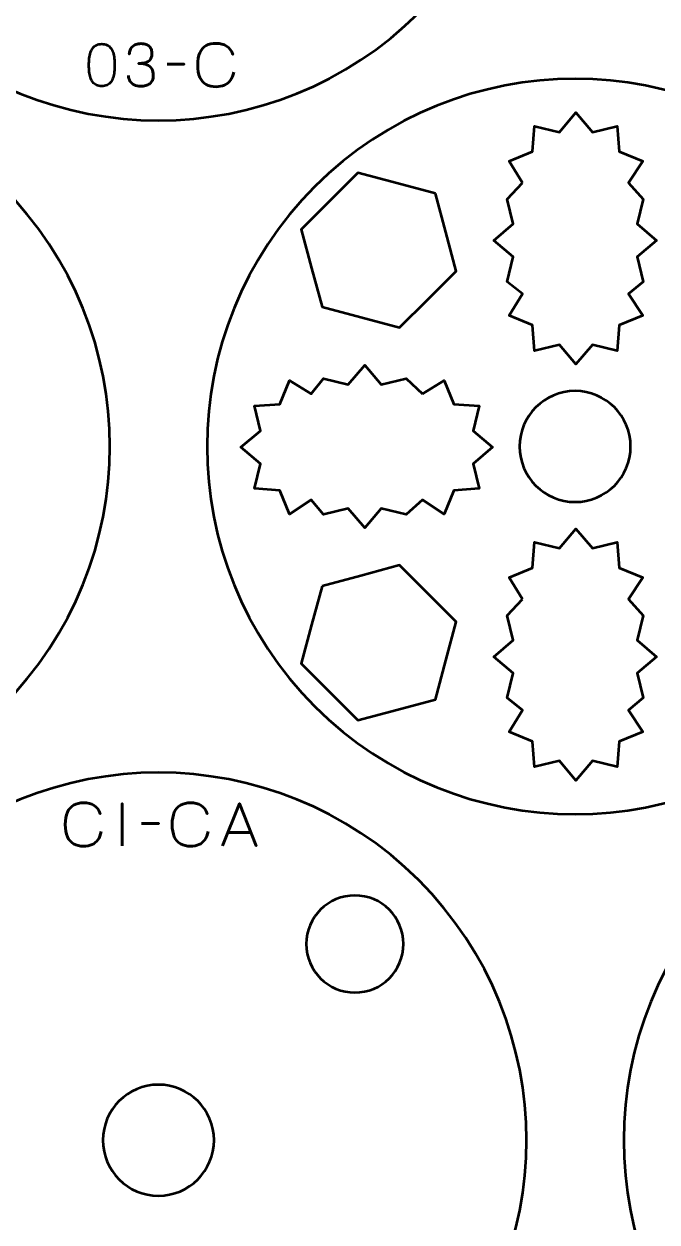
# Model space of a CAD drawing. Header units: centimetres. Extents: x -21 to 0, y -29.7 to 0.
# Drawn here: x -15.97 to -11.41, y -13.69 to -5.05 of the extents above; entities that cross this region are included whole.
import ezdxf

# ---------------------------------------------------------------- set-up
doc = ezdxf.new("R2010")
doc.units = ezdxf.units.CM
doc.header["$MEASUREMENT"] = 0
doc.layers.add('Layer 1', color=7, linetype='Continuous')

msp = doc.modelspace()

# ---------------------------------------------------------------- linework, layer by layer
at = {"layer": 'Layer 1', "color": 22, "lineweight": 53}
msp.add_open_spline([(-21.00003, -29.19995), (-21.00003, -29.19995), (-21.00003, -0.49992), (-21.00003, -0.49992), (-21.00003, -0.49992), (-21.00003, -0.22295), (-20.77694, 0.00004), (-20.49994, 0.00004), (-20.49994, 0.00004), (-20.49994, 0.00004), (-0.50008, 0.00004), (-0.50008, 0.00004), (-0.50008, 0.00004), (-0.22294, 0.00004), (0.00002, -0.22295), (0.00002, -0.49992), (0.00002, -0.49992), (0.00002, -0.49992), (0.00002, -29.19995), (0.00002, -29.19995), (0.00002, -29.19995), (0.00002, -29.47695), (-0.22294, -29.70004), (-0.50008, -29.70004), (-0.50008, -29.70004), (-0.50008, -29.70004), (-20.49994, -29.70004), (-20.49994, -29.70004), (-20.49994, -29.70004), (-20.77694, -29.70004), (-21.00003, -29.47695), (-21.00003, -29.19995)], degree=3, knots=[0, 0, 0, 0, 0.125, 0.125, 0.125, 0.125, 0.25, 0.25, 0.25, 0.25, 0.375, 0.375, 0.375, 0.375, 0.5, 0.5, 0.5, 0.5, 0.625, 0.625, 0.625, 0.625, 0.75, 0.75, 0.75, 0.75, 0.875, 0.875, 0.875, 0.875, 1, 1, 1, 1], dxfattribs=at)
at = {"layer": 'Layer 1', "color": 114, "lineweight": 53}
for points in [[(-13.12615, -1.22621), (-12.09145, -2.26091), (-12.09145, -3.93915), (-13.12618, -4.97388), (-13.12618, -4.97388), (-14.16088, -6.00858), (-15.83912, -6.00858), (-16.87382, -4.97388), (-16.87382, -4.97388), (-17.90854, -3.93915), (-17.90854, -2.26091), (-16.87384, -1.22621), (-16.87384, -1.22621), (-15.83912, -0.19148), (-14.16088, -0.19148), (-13.12615, -1.22621)], [(-7.12615, -1.22619), (-6.09145, -2.26089), (-6.09145, -3.93913), (-7.12618, -4.97386), (-7.12618, -4.97386), (-8.16088, -6.00856), (-9.83912, -6.00856), (-10.87382, -4.97386), (-10.87382, -4.97386), (-11.90854, -3.93913), (-11.90854, -2.26089), (-10.87384, -1.22619), (-10.87384, -1.22619), (-9.83912, -0.19146), (-8.16088, -0.19146), (-7.12615, -1.22619)], [(-16.12615, -6.22619), (-15.09145, -7.26089), (-15.09145, -8.93913), (-16.12618, -9.97386), (-16.12618, -9.97386), (-17.16088, -11.00856), (-18.83912, -11.00856), (-19.87382, -9.97386), (-19.87382, -9.97386), (-20.90854, -8.93913), (-20.90854, -7.26089), (-19.87384, -6.22619), (-19.87384, -6.22619), (-18.83912, -5.19146), (-17.16088, -5.19146), (-16.12615, -6.22619)], [(-10.12615, -6.22619), (-9.09145, -7.26089), (-9.09145, -8.93913), (-10.12618, -9.97386), (-10.12618, -9.97386), (-11.16088, -11.00856), (-12.83912, -11.00856), (-13.87382, -9.97386), (-13.87382, -9.97386), (-14.90854, -8.93913), (-14.90854, -7.26089), (-13.87384, -6.22619), (-13.87384, -6.22619), (-12.83912, -5.19146), (-11.16088, -5.19146), (-10.12615, -6.22619)], [(-13.12615, -11.22621), (-12.09145, -12.26091), (-12.09145, -13.93915), (-13.12618, -14.97388), (-13.12618, -14.97388), (-14.16088, -16.00858), (-15.83912, -16.00858), (-16.87382, -14.97388), (-16.87382, -14.97388), (-17.90854, -13.93915), (-17.90854, -12.26091), (-16.87384, -11.22621), (-16.87384, -11.22621), (-15.83912, -10.19148), (-14.16088, -10.19148), (-13.12615, -11.22621)], [(-7.12615, -11.22619), (-6.09145, -12.26089), (-6.09145, -13.93913), (-7.12618, -14.97386), (-7.12618, -14.97386), (-8.16088, -16.00856), (-9.83912, -16.00856), (-10.87382, -14.97386), (-10.87382, -14.97386), (-11.90854, -13.93913), (-11.90854, -12.26089), (-10.87384, -11.22619), (-10.87384, -11.22619), (-9.83912, -10.19146), (-8.16088, -10.19146), (-7.12615, -11.22619)]]:
    msp.add_open_spline(points, degree=3, knots=[0, 0, 0, 0, 0.25, 0.25, 0.25, 0.25, 0.5, 0.5, 0.5, 0.5, 0.75, 0.75, 0.75, 0.75, 1, 1, 1, 1], dxfattribs=at)
at = {"layer": 'Layer 1', "color": 30, "lineweight": 53}
for points, knots in [([(-15.40833, -5.50346), (-15.39352, -5.50339), (-15.38075, -5.50078), (-15.37009, -5.4957), (-15.37009, -5.4957), (-15.35951, -5.49062), (-15.35069, -5.48335), (-15.34364, -5.47411), (-15.34364, -5.47411), (-15.33665, -5.4648), (-15.33115, -5.45379), (-15.32706, -5.44109), (-15.32706, -5.44109), (-15.32303, -5.42839), (-15.32014, -5.41449), (-15.31852, -5.39925), (-15.31852, -5.39925), (-15.31682, -5.38401), (-15.31598, -5.36799), (-15.31605, -5.35106), (-15.31605, -5.35106), (-15.31598, -5.3342), (-15.31682, -5.31818), (-15.31852, -5.30301), (-15.31852, -5.30301), (-15.32014, -5.28784), (-15.32303, -5.27387), (-15.32706, -5.26117), (-15.32706, -5.26117), (-15.33115, -5.24854), (-15.33665, -5.23754), (-15.34364, -5.22815), (-15.34364, -5.22815), (-15.35069, -5.21884), (-15.35951, -5.21157), (-15.37009, -5.20649), (-15.37009, -5.20649), (-15.38075, -5.20134), (-15.39352, -5.19873), (-15.40833, -5.19866), (-15.40833, -5.19866), (-15.42315, -5.19873), (-15.43592, -5.20134), (-15.44658, -5.20649), (-15.44658, -5.20649), (-15.45716, -5.21157), (-15.46598, -5.21884), (-15.47303, -5.22815), (-15.47303, -5.22815), (-15.48002, -5.23754), (-15.48552, -5.24854), (-15.48961, -5.26117), (-15.48961, -5.26117), (-15.49364, -5.27387), (-15.49653, -5.28784), (-15.49815, -5.30301), (-15.49815, -5.30301), (-15.49984, -5.31818), (-15.50069, -5.3342), (-15.50062, -5.35106), (-15.50062, -5.35106), (-15.50069, -5.36799), (-15.49984, -5.38401), (-15.49815, -5.39925), (-15.49815, -5.39925), (-15.49653, -5.41449), (-15.49364, -5.42839), (-15.48961, -5.44109), (-15.48961, -5.44109), (-15.48552, -5.45379), (-15.48002, -5.4648), (-15.47303, -5.47411), (-15.47303, -5.47411), (-15.46598, -5.48335), (-15.45716, -5.49062), (-15.44658, -5.4957), (-15.44658, -5.4957), (-15.43592, -5.50078), (-15.42315, -5.50339), (-15.40833, -5.50346)], [0, 0, 0, 0, 0.05, 0.05, 0.05, 0.05, 0.1, 0.1, 0.1, 0.1, 0.15, 0.15, 0.15, 0.15, 0.2, 0.2, 0.2, 0.2, 0.25, 0.25, 0.25, 0.25, 0.3, 0.3, 0.3, 0.3, 0.35, 0.35, 0.35, 0.35, 0.4, 0.4, 0.4, 0.4, 0.45, 0.45, 0.45, 0.45, 0.5, 0.5, 0.5, 0.5, 0.55, 0.55, 0.55, 0.55, 0.6, 0.6, 0.6, 0.6, 0.65, 0.65, 0.65, 0.65, 0.7, 0.7, 0.7, 0.7, 0.75, 0.75, 0.75, 0.75, 0.8, 0.8, 0.8, 0.8, 0.85, 0.85, 0.85, 0.85, 0.9, 0.9, 0.9, 0.9, 0.95, 0.95, 0.95, 0.95, 1, 1, 1, 1]), ([(-15.40833, -5.50346), (-15.39352, -5.50339), (-15.38075, -5.50078), (-15.37009, -5.4957), (-15.37009, -5.4957), (-15.35951, -5.49062), (-15.35069, -5.48335), (-15.34364, -5.47411), (-15.34364, -5.47411), (-15.33665, -5.4648), (-15.33115, -5.45379), (-15.32706, -5.44109), (-15.32706, -5.44109), (-15.32303, -5.42839), (-15.32014, -5.41449), (-15.31852, -5.39925), (-15.31852, -5.39925), (-15.31682, -5.38401), (-15.31598, -5.36799), (-15.31605, -5.35106), (-15.31605, -5.35106), (-15.31598, -5.3342), (-15.31682, -5.31818), (-15.31852, -5.30301), (-15.31852, -5.30301), (-15.32014, -5.28784), (-15.32303, -5.27387), (-15.32706, -5.26117), (-15.32706, -5.26117), (-15.33115, -5.24854), (-15.33665, -5.23754), (-15.34364, -5.22815), (-15.34364, -5.22815), (-15.35069, -5.21884), (-15.35951, -5.21157), (-15.37009, -5.20649), (-15.37009, -5.20649), (-15.38075, -5.20134), (-15.39352, -5.19873), (-15.40833, -5.19866), (-15.40833, -5.19866), (-15.42315, -5.19873), (-15.43592, -5.20134), (-15.44658, -5.20649), (-15.44658, -5.20649), (-15.45716, -5.21157), (-15.46598, -5.21884), (-15.47303, -5.22815), (-15.47303, -5.22815), (-15.48002, -5.23754), (-15.48552, -5.24854), (-15.48961, -5.26117), (-15.48961, -5.26117), (-15.49364, -5.27387), (-15.49653, -5.28784), (-15.49815, -5.30301), (-15.49815, -5.30301), (-15.49984, -5.31818), (-15.50069, -5.3342), (-15.50062, -5.35106), (-15.50062, -5.35106), (-15.50069, -5.36799), (-15.49984, -5.38401), (-15.49815, -5.39925), (-15.49815, -5.39925), (-15.49653, -5.41449), (-15.49364, -5.42839), (-15.48961, -5.44109), (-15.48961, -5.44109), (-15.48552, -5.45379), (-15.48002, -5.4648), (-15.47303, -5.47411), (-15.47303, -5.47411), (-15.46598, -5.48335), (-15.45716, -5.49062), (-15.44658, -5.4957), (-15.44658, -5.4957), (-15.43592, -5.50078), (-15.42315, -5.50339), (-15.40833, -5.50346)], [0, 0, 0, 0, 0.05, 0.05, 0.05, 0.05, 0.1, 0.1, 0.1, 0.1, 0.15, 0.15, 0.15, 0.15, 0.2, 0.2, 0.2, 0.2, 0.25, 0.25, 0.25, 0.25, 0.3, 0.3, 0.3, 0.3, 0.35, 0.35, 0.35, 0.35, 0.4, 0.4, 0.4, 0.4, 0.45, 0.45, 0.45, 0.45, 0.5, 0.5, 0.5, 0.5, 0.55, 0.55, 0.55, 0.55, 0.6, 0.6, 0.6, 0.6, 0.65, 0.65, 0.65, 0.65, 0.7, 0.7, 0.7, 0.7, 0.75, 0.75, 0.75, 0.75, 0.8, 0.8, 0.8, 0.8, 0.85, 0.85, 0.85, 0.85, 0.9, 0.9, 0.9, 0.9, 0.95, 0.95, 0.95, 0.95, 1, 1, 1, 1]), ([(-15.21572, -5.42684), (-15.21565, -5.44208), (-15.21212, -5.45534), (-15.20514, -5.46684), (-15.20514, -5.46684), (-15.19815, -5.47827), (-15.1882, -5.48723), (-15.17522, -5.49365), (-15.17522, -5.49365), (-15.16224, -5.50007), (-15.14665, -5.50332), (-15.12851, -5.50346), (-15.12851, -5.50346), (-15.1149, -5.50346), (-15.10255, -5.50205), (-15.09133, -5.49909), (-15.09133, -5.49909), (-15.08018, -5.49612), (-15.07059, -5.49154), (-15.06247, -5.48526), (-15.06247, -5.48526), (-15.05436, -5.47898), (-15.04815, -5.47086), (-15.04371, -5.46099), (-15.04371, -5.46099), (-15.03933, -5.45104), (-15.03715, -5.43911), (-15.03708, -5.42514), (-15.03708, -5.42514), (-15.037, -5.40652), (-15.04081, -5.39078), (-15.04836, -5.37801), (-15.04836, -5.37801), (-15.05591, -5.36524), (-15.06763, -5.35565), (-15.08336, -5.34909), (-15.08336, -5.34909), (-15.09909, -5.34252), (-15.11927, -5.33921), (-15.14375, -5.33921), (-15.14375, -5.33921), (-15.12548, -5.33928), (-15.11017, -5.33759), (-15.09768, -5.33413), (-15.09768, -5.33413), (-15.08526, -5.33067), (-15.07532, -5.3258), (-15.06784, -5.31945), (-15.06784, -5.31945), (-15.06036, -5.31317), (-15.05493, -5.30569), (-15.05168, -5.29709), (-15.05168, -5.29709), (-15.04836, -5.28855), (-15.04674, -5.27917), (-15.04681, -5.26894), (-15.04681, -5.26894), (-15.04674, -5.2587), (-15.04815, -5.24925), (-15.05097, -5.2405), (-15.05097, -5.2405), (-15.05373, -5.23175), (-15.05824, -5.22406), (-15.06438, -5.2175), (-15.06438, -5.2175), (-15.07052, -5.21094), (-15.07863, -5.20579), (-15.08858, -5.20212), (-15.08858, -5.20212), (-15.0986, -5.19845), (-15.11081, -5.19662), (-15.12513, -5.19655), (-15.12513, -5.19655), (-15.13938, -5.19662), (-15.15187, -5.19873), (-15.16245, -5.20283), (-15.16245, -5.20283), (-15.17311, -5.20692), (-15.18185, -5.21249), (-15.18891, -5.21962), (-15.18891, -5.21962), (-15.19589, -5.22674), (-15.20112, -5.23486), (-15.20457, -5.24403), (-15.20457, -5.24403), (-15.2081, -5.2532), (-15.20979, -5.26294), (-15.20979, -5.27317), (-15.20979, -5.27317), (-15.20979, -5.26294), (-15.2081, -5.2532), (-15.20457, -5.24403), (-15.20457, -5.24403), (-15.20112, -5.23486), (-15.19589, -5.22674), (-15.18891, -5.21962), (-15.18891, -5.21962), (-15.18185, -5.21249), (-15.17311, -5.20692), (-15.16245, -5.20283), (-15.16245, -5.20283), (-15.15187, -5.19873), (-15.13938, -5.19662), (-15.12513, -5.19655), (-15.12513, -5.19655), (-15.11081, -5.19662), (-15.0986, -5.19845), (-15.08858, -5.20212), (-15.08858, -5.20212), (-15.07863, -5.20579), (-15.07052, -5.21094), (-15.06438, -5.2175), (-15.06438, -5.2175), (-15.05824, -5.22406), (-15.05373, -5.23175), (-15.05097, -5.2405), (-15.05097, -5.2405), (-15.04815, -5.24925), (-15.04674, -5.2587), (-15.04681, -5.26894), (-15.04681, -5.26894), (-15.04674, -5.27917), (-15.04836, -5.28855), (-15.05168, -5.29709), (-15.05168, -5.29709), (-15.05493, -5.30569), (-15.06036, -5.31317), (-15.06784, -5.31945), (-15.06784, -5.31945), (-15.07532, -5.3258), (-15.08526, -5.33067), (-15.09768, -5.33413), (-15.09768, -5.33413), (-15.11017, -5.33759), (-15.12548, -5.33928), (-15.14375, -5.33921), (-15.14375, -5.33921), (-15.11927, -5.33921), (-15.09909, -5.34252), (-15.08336, -5.34909), (-15.08336, -5.34909), (-15.06763, -5.35565), (-15.05591, -5.36524), (-15.04836, -5.37801), (-15.04836, -5.37801), (-15.04081, -5.39078), (-15.037, -5.40652), (-15.03708, -5.42514), (-15.03708, -5.42514), (-15.03715, -5.43911), (-15.03933, -5.45104), (-15.04371, -5.46099), (-15.04371, -5.46099), (-15.04815, -5.47086), (-15.05436, -5.47898), (-15.06247, -5.48526), (-15.06247, -5.48526), (-15.07059, -5.49154), (-15.08018, -5.49612), (-15.09133, -5.49909), (-15.09133, -5.49909), (-15.10255, -5.50205), (-15.1149, -5.50346), (-15.12851, -5.50346), (-15.12851, -5.50346), (-15.14665, -5.50332), (-15.16224, -5.50007), (-15.17522, -5.49365), (-15.17522, -5.49365), (-15.1882, -5.48723), (-15.19815, -5.47827), (-15.20514, -5.46684), (-15.20514, -5.46684), (-15.21212, -5.45534), (-15.21565, -5.44208), (-15.21572, -5.42684)], [0, 0, 0, 0, 0.0227273, 0.0227273, 0.0227273, 0.0227273, 0.0454545, 0.0454545, 0.0454545, 0.0454545, 0.0681818, 0.0681818, 0.0681818, 0.0681818, 0.0909091, 0.0909091, 0.0909091, 0.0909091, 0.1136364, 0.1136364, 0.1136364, 0.1136364, 0.1363636, 0.1363636, 0.1363636, 0.1363636, 0.1590909, 0.1590909, 0.1590909, 0.1590909, 0.1818182, 0.1818182, 0.1818182, 0.1818182, 0.2045455, 0.2045455, 0.2045455, 0.2045455, 0.2272727, 0.2272727, 0.2272727, 0.2272727, 0.25, 0.25, 0.25, 0.25, 0.2727273, 0.2727273, 0.2727273, 0.2727273, 0.2954545, 0.2954545, 0.2954545, 0.2954545, 0.3181818, 0.3181818, 0.3181818, 0.3181818, 0.3409091, 0.3409091, 0.3409091, 0.3409091, 0.3636364, 0.3636364, 0.3636364, 0.3636364, 0.3863636, 0.3863636, 0.3863636, 0.3863636, 0.4090909, 0.4090909, 0.4090909, 0.4090909, 0.4318182, 0.4318182, 0.4318182, 0.4318182, 0.4545455, 0.4545455, 0.4545455, 0.4545455, 0.4772727, 0.4772727, 0.4772727, 0.4772727, 0.5, 0.5, 0.5, 0.5, 0.5227273, 0.5227273, 0.5227273, 0.5227273, 0.5454545, 0.5454545, 0.5454545, 0.5454545, 0.5681818, 0.5681818, 0.5681818, 0.5681818, 0.5909091, 0.5909091, 0.5909091, 0.5909091, 0.6136364, 0.6136364, 0.6136364, 0.6136364, 0.6363636, 0.6363636, 0.6363636, 0.6363636, 0.6590909, 0.6590909, 0.6590909, 0.6590909, 0.6818182, 0.6818182, 0.6818182, 0.6818182, 0.7045455, 0.7045455, 0.7045455, 0.7045455, 0.7272727, 0.7272727, 0.7272727, 0.7272727, 0.75, 0.75, 0.75, 0.75, 0.7727273, 0.7727273, 0.7727273, 0.7727273, 0.7954545, 0.7954545, 0.7954545, 0.7954545, 0.8181818, 0.8181818, 0.8181818, 0.8181818, 0.8409091, 0.8409091, 0.8409091, 0.8409091, 0.8636364, 0.8636364, 0.8636364, 0.8636364, 0.8863636, 0.8863636, 0.8863636, 0.8863636, 0.9090909, 0.9090909, 0.9090909, 0.9090909, 0.9318182, 0.9318182, 0.9318182, 0.9318182, 0.9545455, 0.9545455, 0.9545455, 0.9545455, 0.9772727, 0.9772727, 0.9772727, 0.9772727, 1, 1, 1, 1]), ([(-14.45796, -5.40101), (-14.46248, -5.42521), (-14.47038, -5.44518), (-14.48146, -5.46084), (-14.48146, -5.46084), (-14.4926, -5.47644), (-14.50686, -5.48801), (-14.52421, -5.49556), (-14.52421, -5.49556), (-14.5415, -5.50311), (-14.56182, -5.50692), (-14.58496, -5.50685), (-14.58496, -5.50685), (-14.61311, -5.50692), (-14.63703, -5.50148), (-14.65665, -5.49041), (-14.65665, -5.49041), (-14.67626, -5.4794), (-14.69122, -5.4624), (-14.70152, -5.43933), (-14.70152, -5.43933), (-14.71182, -5.41625), (-14.71697, -5.38669), (-14.71704, -5.35064), (-14.71704, -5.35064), (-14.71697, -5.31473), (-14.71182, -5.28523), (-14.70152, -5.26216), (-14.70152, -5.26216), (-14.69122, -5.23909), (-14.67626, -5.22202), (-14.65665, -5.21094), (-14.65665, -5.21094), (-14.63703, -5.19986), (-14.61311, -5.19436), (-14.58496, -5.19443), (-14.58496, -5.19443), (-14.55483, -5.19436), (-14.52958, -5.20078), (-14.50926, -5.21369), (-14.50926, -5.21369), (-14.48901, -5.2266), (-14.47412, -5.24657), (-14.46474, -5.27359), (-14.46474, -5.27359), (-14.47412, -5.24657), (-14.48901, -5.2266), (-14.50926, -5.21369), (-14.50926, -5.21369), (-14.52958, -5.20078), (-14.55483, -5.19436), (-14.58496, -5.19443), (-14.58496, -5.19443), (-14.61311, -5.19436), (-14.63703, -5.19986), (-14.65665, -5.21094), (-14.65665, -5.21094), (-14.67626, -5.22202), (-14.69122, -5.23909), (-14.70152, -5.26216), (-14.70152, -5.26216), (-14.71182, -5.28523), (-14.71697, -5.31473), (-14.71704, -5.35064), (-14.71704, -5.35064), (-14.71697, -5.38669), (-14.71182, -5.41625), (-14.70152, -5.43933), (-14.70152, -5.43933), (-14.69122, -5.4624), (-14.67626, -5.4794), (-14.65665, -5.49041), (-14.65665, -5.49041), (-14.63703, -5.50148), (-14.61311, -5.50692), (-14.58496, -5.50685), (-14.58496, -5.50685), (-14.56182, -5.50692), (-14.5415, -5.50311), (-14.52421, -5.49556), (-14.52421, -5.49556), (-14.50686, -5.48801), (-14.4926, -5.47644), (-14.48146, -5.46084), (-14.48146, -5.46084), (-14.47038, -5.44518), (-14.46248, -5.42521), (-14.45796, -5.40101)], [0, 0, 0, 0, 0.0454545, 0.0454545, 0.0454545, 0.0454545, 0.0909091, 0.0909091, 0.0909091, 0.0909091, 0.1363636, 0.1363636, 0.1363636, 0.1363636, 0.1818182, 0.1818182, 0.1818182, 0.1818182, 0.2272727, 0.2272727, 0.2272727, 0.2272727, 0.2727273, 0.2727273, 0.2727273, 0.2727273, 0.3181818, 0.3181818, 0.3181818, 0.3181818, 0.3636364, 0.3636364, 0.3636364, 0.3636364, 0.4090909, 0.4090909, 0.4090909, 0.4090909, 0.4545455, 0.4545455, 0.4545455, 0.4545455, 0.5, 0.5, 0.5, 0.5, 0.5454545, 0.5454545, 0.5454545, 0.5454545, 0.5909091, 0.5909091, 0.5909091, 0.5909091, 0.6363636, 0.6363636, 0.6363636, 0.6363636, 0.6818182, 0.6818182, 0.6818182, 0.6818182, 0.7272727, 0.7272727, 0.7272727, 0.7272727, 0.7727273, 0.7727273, 0.7727273, 0.7727273, 0.8181818, 0.8181818, 0.8181818, 0.8181818, 0.8636364, 0.8636364, 0.8636364, 0.8636364, 0.9090909, 0.9090909, 0.9090909, 0.9090909, 0.9545455, 0.9545455, 0.9545455, 0.9545455, 1, 1, 1, 1]), ([(-14.93717, -5.34386), (-14.93717, -5.34386), (-14.81398, -5.34386), (-14.81398, -5.34386), (-14.81398, -5.34386), (-14.81398, -5.34386), (-14.93717, -5.34386), (-14.93717, -5.34386)], [0, 0, 0, 0, 0.5, 0.5, 0.5, 0.5, 1, 1, 1, 1]), ([(-15.41222, -10.87491), (-15.41674, -10.89911), (-15.42464, -10.91908), (-15.43572, -10.93474), (-15.43572, -10.93474), (-15.44686, -10.95034), (-15.46112, -10.96191), (-15.47847, -10.96946), (-15.47847, -10.96946), (-15.49576, -10.97701), (-15.51608, -10.98082), (-15.53922, -10.98075), (-15.53922, -10.98075), (-15.56737, -10.98082), (-15.59129, -10.97538), (-15.61091, -10.96431), (-15.61091, -10.96431), (-15.63052, -10.9533), (-15.64548, -10.9363), (-15.65578, -10.91323), (-15.65578, -10.91323), (-15.66608, -10.89015), (-15.67123, -10.86059), (-15.6713, -10.82454), (-15.6713, -10.82454), (-15.67123, -10.78863), (-15.66608, -10.75913), (-15.65578, -10.73606), (-15.65578, -10.73606), (-15.64548, -10.71299), (-15.63052, -10.69592), (-15.61091, -10.68484), (-15.61091, -10.68484), (-15.59129, -10.67376), (-15.56737, -10.66826), (-15.53922, -10.66833), (-15.53922, -10.66833), (-15.50909, -10.66826), (-15.48384, -10.67468), (-15.46352, -10.68759), (-15.46352, -10.68759), (-15.44327, -10.7005), (-15.42838, -10.72047), (-15.419, -10.74749), (-15.419, -10.74749), (-15.42838, -10.72047), (-15.44327, -10.7005), (-15.46352, -10.68759), (-15.46352, -10.68759), (-15.48384, -10.67468), (-15.50909, -10.66826), (-15.53922, -10.66833), (-15.53922, -10.66833), (-15.56737, -10.66826), (-15.59129, -10.67376), (-15.61091, -10.68484), (-15.61091, -10.68484), (-15.63052, -10.69592), (-15.64548, -10.71299), (-15.65578, -10.73606), (-15.65578, -10.73606), (-15.66608, -10.75913), (-15.67123, -10.78863), (-15.6713, -10.82454), (-15.6713, -10.82454), (-15.67123, -10.86059), (-15.66608, -10.89015), (-15.65578, -10.91323), (-15.65578, -10.91323), (-15.64548, -10.9363), (-15.63052, -10.9533), (-15.61091, -10.96431), (-15.61091, -10.96431), (-15.59129, -10.97538), (-15.56737, -10.98082), (-15.53922, -10.98075), (-15.53922, -10.98075), (-15.51608, -10.98082), (-15.49576, -10.97701), (-15.47847, -10.96946), (-15.47847, -10.96946), (-15.46112, -10.96191), (-15.44686, -10.95034), (-15.43572, -10.93474), (-15.43572, -10.93474), (-15.42464, -10.91908), (-15.41674, -10.89911), (-15.41222, -10.87491)], [0, 0, 0, 0, 0.0454545, 0.0454545, 0.0454545, 0.0454545, 0.0909091, 0.0909091, 0.0909091, 0.0909091, 0.1363636, 0.1363636, 0.1363636, 0.1363636, 0.1818182, 0.1818182, 0.1818182, 0.1818182, 0.2272727, 0.2272727, 0.2272727, 0.2272727, 0.2727273, 0.2727273, 0.2727273, 0.2727273, 0.3181818, 0.3181818, 0.3181818, 0.3181818, 0.3636364, 0.3636364, 0.3636364, 0.3636364, 0.4090909, 0.4090909, 0.4090909, 0.4090909, 0.4545455, 0.4545455, 0.4545455, 0.4545455, 0.5, 0.5, 0.5, 0.5, 0.5454545, 0.5454545, 0.5454545, 0.5454545, 0.5909091, 0.5909091, 0.5909091, 0.5909091, 0.6363636, 0.6363636, 0.6363636, 0.6363636, 0.6818182, 0.6818182, 0.6818182, 0.6818182, 0.7272727, 0.7272727, 0.7272727, 0.7272727, 0.7727273, 0.7727273, 0.7727273, 0.7727273, 0.8181818, 0.8181818, 0.8181818, 0.8181818, 0.8636364, 0.8636364, 0.8636364, 0.8636364, 0.9090909, 0.9090909, 0.9090909, 0.9090909, 0.9545455, 0.9545455, 0.9545455, 0.9545455, 1, 1, 1, 1]), ([(-15.26236, -10.97736), (-15.26236, -10.97736), (-15.26236, -10.67214), (-15.26236, -10.67214), (-15.26236, -10.67214), (-15.26236, -10.67214), (-15.26236, -10.97736), (-15.26236, -10.97736)], [0, 0, 0, 0, 0.5, 0.5, 0.5, 0.5, 1, 1, 1, 1]), ([(-14.64218, -10.87491), (-14.6467, -10.89911), (-14.6546, -10.91908), (-14.66568, -10.93474), (-14.66568, -10.93474), (-14.67682, -10.95034), (-14.69108, -10.96191), (-14.70843, -10.96946), (-14.70843, -10.96946), (-14.72572, -10.97701), (-14.74604, -10.98082), (-14.76918, -10.98075), (-14.76918, -10.98075), (-14.79733, -10.98082), (-14.82125, -10.97538), (-14.84087, -10.96431), (-14.84087, -10.96431), (-14.86048, -10.9533), (-14.87544, -10.9363), (-14.88574, -10.91323), (-14.88574, -10.91323), (-14.89604, -10.89015), (-14.90119, -10.86059), (-14.90126, -10.82454), (-14.90126, -10.82454), (-14.90119, -10.78863), (-14.89604, -10.75913), (-14.88574, -10.73606), (-14.88574, -10.73606), (-14.87544, -10.71299), (-14.86048, -10.69592), (-14.84087, -10.68484), (-14.84087, -10.68484), (-14.82125, -10.67376), (-14.79733, -10.66826), (-14.76918, -10.66833), (-14.76918, -10.66833), (-14.73905, -10.66826), (-14.7138, -10.67468), (-14.69348, -10.68759), (-14.69348, -10.68759), (-14.67323, -10.7005), (-14.65834, -10.72047), (-14.64896, -10.74749), (-14.64896, -10.74749), (-14.65834, -10.72047), (-14.67323, -10.7005), (-14.69348, -10.68759), (-14.69348, -10.68759), (-14.7138, -10.67468), (-14.73905, -10.66826), (-14.76918, -10.66833), (-14.76918, -10.66833), (-14.79733, -10.66826), (-14.82125, -10.67376), (-14.84087, -10.68484), (-14.84087, -10.68484), (-14.86048, -10.69592), (-14.87544, -10.71299), (-14.88574, -10.73606), (-14.88574, -10.73606), (-14.89604, -10.75913), (-14.90119, -10.78863), (-14.90126, -10.82454), (-14.90126, -10.82454), (-14.90119, -10.86059), (-14.89604, -10.89015), (-14.88574, -10.91323), (-14.88574, -10.91323), (-14.87544, -10.9363), (-14.86048, -10.9533), (-14.84087, -10.96431), (-14.84087, -10.96431), (-14.82125, -10.97538), (-14.79733, -10.98082), (-14.76918, -10.98075), (-14.76918, -10.98075), (-14.74604, -10.98082), (-14.72572, -10.97701), (-14.70843, -10.96946), (-14.70843, -10.96946), (-14.69108, -10.96191), (-14.67682, -10.95034), (-14.66568, -10.93474), (-14.66568, -10.93474), (-14.6546, -10.91908), (-14.6467, -10.89911), (-14.64218, -10.87491)], [0, 0, 0, 0, 0.0454545, 0.0454545, 0.0454545, 0.0454545, 0.0909091, 0.0909091, 0.0909091, 0.0909091, 0.1363636, 0.1363636, 0.1363636, 0.1363636, 0.1818182, 0.1818182, 0.1818182, 0.1818182, 0.2272727, 0.2272727, 0.2272727, 0.2272727, 0.2727273, 0.2727273, 0.2727273, 0.2727273, 0.3181818, 0.3181818, 0.3181818, 0.3181818, 0.3636364, 0.3636364, 0.3636364, 0.3636364, 0.4090909, 0.4090909, 0.4090909, 0.4090909, 0.4545455, 0.4545455, 0.4545455, 0.4545455, 0.5, 0.5, 0.5, 0.5, 0.5454545, 0.5454545, 0.5454545, 0.5454545, 0.5909091, 0.5909091, 0.5909091, 0.5909091, 0.6363636, 0.6363636, 0.6363636, 0.6363636, 0.6818182, 0.6818182, 0.6818182, 0.6818182, 0.7272727, 0.7272727, 0.7272727, 0.7272727, 0.7727273, 0.7727273, 0.7727273, 0.7727273, 0.8181818, 0.8181818, 0.8181818, 0.8181818, 0.8636364, 0.8636364, 0.8636364, 0.8636364, 0.9090909, 0.9090909, 0.9090909, 0.9090909, 0.9545455, 0.9545455, 0.9545455, 0.9545455, 1, 1, 1, 1]), ([(-14.53804, -10.97736), (-14.53804, -10.97736), (-14.41697, -10.67214), (-14.41697, -10.67214), (-14.41697, -10.67214), (-14.41697, -10.67214), (-14.29547, -10.97736), (-14.29547, -10.97736), (-14.29547, -10.97736), (-14.29547, -10.97736), (-14.41697, -10.67214), (-14.41697, -10.67214), (-14.41697, -10.67214), (-14.41697, -10.67214), (-14.53804, -10.97736), (-14.53804, -10.97736)], [0, 0, 0, 0, 0.25, 0.25, 0.25, 0.25, 0.5, 0.5, 0.5, 0.5, 0.75, 0.75, 0.75, 0.75, 1, 1, 1, 1]), ([(-15.12139, -10.81776), (-15.12139, -10.81776), (-14.9982, -10.81776), (-14.9982, -10.81776), (-14.9982, -10.81776), (-14.9982, -10.81776), (-15.12139, -10.81776), (-15.12139, -10.81776)], [0, 0, 0, 0, 0.5, 0.5, 0.5, 0.5, 1, 1, 1, 1]), ([(-14.49994, -10.88126), (-14.49994, -10.88126), (-14.334, -10.88126), (-14.334, -10.88126), (-14.334, -10.88126), (-14.334, -10.88126), (-14.49994, -10.88126), (-14.49994, -10.88126)], [0, 0, 0, 0, 0.5, 0.5, 0.5, 0.5, 1, 1, 1, 1])]:
    msp.add_open_spline(points, degree=3, knots=knots, dxfattribs=at)
at = {"layer": 'Layer 1', "color": 250, "lineweight": 53}
for points, knots in [([(-12.37954, -6.20004), (-12.37954, -6.20004), (-12.48909, -6.31733), (-12.48909, -6.31733), (-12.48909, -6.31733), (-12.48909, -6.31733), (-12.44585, -6.49586), (-12.44585, -6.49586), (-12.44585, -6.49586), (-12.44585, -6.49586), (-12.58577, -6.61488), (-12.58577, -6.61488), (-12.58577, -6.61488), (-12.58577, -6.61488), (-12.44585, -6.73391), (-12.44585, -6.73391), (-12.44585, -6.73391), (-12.44585, -6.73391), (-12.48909, -6.91244), (-12.48909, -6.91244), (-12.48909, -6.91244), (-12.48909, -6.91244), (-12.37954, -7.00004), (-12.37954, -7.00004), (-12.37954, -7.00004), (-12.37954, -7.00004), (-12.47583, -7.15647), (-12.47583, -7.15647), (-12.47583, -7.15647), (-12.47583, -7.15647), (-12.30598, -7.22643), (-12.30598, -7.22643), (-12.30598, -7.22643), (-12.30598, -7.22643), (-12.29194, -7.40959), (-12.29194, -7.40959), (-12.29194, -7.40959), (-12.29194, -7.40959), (-12.11341, -7.36635), (-12.11341, -7.36635), (-12.11341, -7.36635), (-12.11341, -7.36635), (-11.99438, -7.50627), (-11.99438, -7.50627), (-11.99438, -7.50627), (-11.99438, -7.50627), (-11.87536, -7.36635), (-11.87536, -7.36635), (-11.87536, -7.36635), (-11.87536, -7.36635), (-11.69683, -7.40959), (-11.69683, -7.40959), (-11.69683, -7.40959), (-11.69683, -7.40959), (-11.68278, -7.22643), (-11.68278, -7.22643), (-11.68278, -7.22643), (-11.68278, -7.22643), (-11.51294, -7.15647), (-11.51294, -7.15647), (-11.51294, -7.15647), (-11.51294, -7.15647), (-11.61483, -7.00004), (-11.61483, -7.00004), (-11.61483, -7.00004), (-11.61483, -7.00004), (-11.51088, -6.91244), (-11.51088, -6.91244), (-11.51088, -6.91244), (-11.51088, -6.91244), (-11.55412, -6.73391), (-11.55412, -6.73391), (-11.55412, -6.73391), (-11.55412, -6.73391), (-11.4142, -6.61488), (-11.4142, -6.61488), (-11.4142, -6.61488), (-11.4142, -6.61488), (-11.55412, -6.49586), (-11.55412, -6.49586), (-11.55412, -6.49586), (-11.55412, -6.49586), (-11.51088, -6.31733), (-11.51088, -6.31733), (-11.51088, -6.31733), (-11.51088, -6.31733), (-11.61483, -6.20004), (-11.61483, -6.20004), (-11.61483, -6.20004), (-11.61483, -6.20004), (-11.51294, -6.04361), (-11.51294, -6.04361), (-11.51294, -6.04361), (-11.51294, -6.04361), (-11.68278, -5.97365), (-11.68278, -5.97365), (-11.68278, -5.97365), (-11.68278, -5.97365), (-11.69683, -5.79049), (-11.69683, -5.79049), (-11.69683, -5.79049), (-11.69683, -5.79049), (-11.87536, -5.83373), (-11.87536, -5.83373), (-11.87536, -5.83373), (-11.87536, -5.83373), (-11.99438, -5.69381), (-11.99438, -5.69381), (-11.99438, -5.69381), (-11.99438, -5.69381), (-12.11341, -5.83373), (-12.11341, -5.83373), (-12.11341, -5.83373), (-12.11341, -5.83373), (-12.29194, -5.79049), (-12.29194, -5.79049), (-12.29194, -5.79049), (-12.29194, -5.79049), (-12.30598, -5.97365), (-12.30598, -5.97365), (-12.30598, -5.97365), (-12.30598, -5.97365), (-12.47583, -6.04361), (-12.47583, -6.04361), (-12.47583, -6.04361), (-12.47583, -6.04361), (-12.37954, -6.20004), (-12.37954, -6.20004)], [0, 0, 0, 0, 0.03125, 0.03125, 0.03125, 0.03125, 0.0625, 0.0625, 0.0625, 0.0625, 0.09375, 0.09375, 0.09375, 0.09375, 0.125, 0.125, 0.125, 0.125, 0.15625, 0.15625, 0.15625, 0.15625, 0.1875, 0.1875, 0.1875, 0.1875, 0.21875, 0.21875, 0.21875, 0.21875, 0.25, 0.25, 0.25, 0.25, 0.28125, 0.28125, 0.28125, 0.28125, 0.3125, 0.3125, 0.3125, 0.3125, 0.34375, 0.34375, 0.34375, 0.34375, 0.375, 0.375, 0.375, 0.375, 0.40625, 0.40625, 0.40625, 0.40625, 0.4375, 0.4375, 0.4375, 0.4375, 0.46875, 0.46875, 0.46875, 0.46875, 0.5, 0.5, 0.5, 0.5, 0.53125, 0.53125, 0.53125, 0.53125, 0.5625, 0.5625, 0.5625, 0.5625, 0.59375, 0.59375, 0.59375, 0.59375, 0.625, 0.625, 0.625, 0.625, 0.65625, 0.65625, 0.65625, 0.65625, 0.6875, 0.6875, 0.6875, 0.6875, 0.71875, 0.71875, 0.71875, 0.71875, 0.75, 0.75, 0.75, 0.75, 0.78125, 0.78125, 0.78125, 0.78125, 0.8125, 0.8125, 0.8125, 0.8125, 0.84375, 0.84375, 0.84375, 0.84375, 0.875, 0.875, 0.875, 0.875, 0.90625, 0.90625, 0.90625, 0.90625, 0.9375, 0.9375, 0.9375, 0.9375, 0.96875, 0.96875, 0.96875, 0.96875, 1, 1, 1, 1]), ([(-13.00597, -6.27755), (-13.00597, -6.27755), (-12.93125, -6.55638), (-12.93125, -6.55638), (-12.93125, -6.55638), (-12.93125, -6.55638), (-12.85654, -6.83523), (-12.85654, -6.83523), (-12.85654, -6.83523), (-12.85654, -6.83523), (-13.06066, -7.03935), (-13.06066, -7.03935), (-13.06066, -7.03935), (-13.06066, -7.03935), (-13.26478, -7.24347), (-13.26478, -7.24347), (-13.26478, -7.24347), (-13.26478, -7.24347), (-13.54363, -7.16876), (-13.54363, -7.16876), (-13.54363, -7.16876), (-13.54363, -7.16876), (-13.82246, -7.09404), (-13.82246, -7.09404), (-13.82246, -7.09404), (-13.82246, -7.09404), (-13.89717, -6.81521), (-13.89717, -6.81521), (-13.89717, -6.81521), (-13.89717, -6.81521), (-13.97189, -6.53637), (-13.97189, -6.53637), (-13.97189, -6.53637), (-13.97189, -6.53637), (-13.76777, -6.33224), (-13.76777, -6.33224), (-13.76777, -6.33224), (-13.76777, -6.33224), (-13.56364, -6.12812), (-13.56364, -6.12812), (-13.56364, -6.12812), (-13.56364, -6.12812), (-13.2848, -6.20284), (-13.2848, -6.20284), (-13.2848, -6.20284), (-13.2848, -6.20284), (-13.00597, -6.27755), (-13.00597, -6.27755)], [0, 0, 0, 0, 0.0833333, 0.0833333, 0.0833333, 0.0833333, 0.1666667, 0.1666667, 0.1666667, 0.1666667, 0.25, 0.25, 0.25, 0.25, 0.3333333, 0.3333333, 0.3333333, 0.3333333, 0.4166667, 0.4166667, 0.4166667, 0.4166667, 0.5, 0.5, 0.5, 0.5, 0.5833333, 0.5833333, 0.5833333, 0.5833333, 0.6666667, 0.6666667, 0.6666667, 0.6666667, 0.75, 0.75, 0.75, 0.75, 0.8333333, 0.8333333, 0.8333333, 0.8333333, 0.9166667, 0.9166667, 0.9166667, 0.9166667, 1, 1, 1, 1]), ([(-13.09999, -7.72049), (-13.09999, -7.72049), (-13.21728, -7.61094), (-13.21728, -7.61094), (-13.21728, -7.61094), (-13.21728, -7.61094), (-13.39581, -7.65418), (-13.39581, -7.65418), (-13.39581, -7.65418), (-13.39581, -7.65418), (-13.51483, -7.51426), (-13.51483, -7.51426), (-13.51483, -7.51426), (-13.51483, -7.51426), (-13.63386, -7.65418), (-13.63386, -7.65418), (-13.63386, -7.65418), (-13.63386, -7.65418), (-13.81239, -7.61094), (-13.81239, -7.61094), (-13.81239, -7.61094), (-13.81239, -7.61094), (-13.89999, -7.72049), (-13.89999, -7.72049), (-13.89999, -7.72049), (-13.89999, -7.72049), (-14.05642, -7.6242), (-14.05642, -7.6242), (-14.05642, -7.6242), (-14.05642, -7.6242), (-14.12638, -7.79405), (-14.12638, -7.79405), (-14.12638, -7.79405), (-14.12638, -7.79405), (-14.30954, -7.80809), (-14.30954, -7.80809), (-14.30954, -7.80809), (-14.30954, -7.80809), (-14.2663, -7.98662), (-14.2663, -7.98662), (-14.2663, -7.98662), (-14.2663, -7.98662), (-14.40622, -8.10565), (-14.40622, -8.10565), (-14.40622, -8.10565), (-14.40622, -8.10565), (-14.2663, -8.22467), (-14.2663, -8.22467), (-14.2663, -8.22467), (-14.2663, -8.22467), (-14.30954, -8.4032), (-14.30954, -8.4032), (-14.30954, -8.4032), (-14.30954, -8.4032), (-14.12638, -8.41725), (-14.12638, -8.41725), (-14.12638, -8.41725), (-14.12638, -8.41725), (-14.05642, -8.58709), (-14.05642, -8.58709), (-14.05642, -8.58709), (-14.05642, -8.58709), (-13.89999, -8.4852), (-13.89999, -8.4852), (-13.89999, -8.4852), (-13.89999, -8.4852), (-13.81239, -8.58915), (-13.81239, -8.58915), (-13.81239, -8.58915), (-13.81239, -8.58915), (-13.63386, -8.54591), (-13.63386, -8.54591), (-13.63386, -8.54591), (-13.63386, -8.54591), (-13.51483, -8.68583), (-13.51483, -8.68583), (-13.51483, -8.68583), (-13.51483, -8.68583), (-13.39581, -8.54591), (-13.39581, -8.54591), (-13.39581, -8.54591), (-13.39581, -8.54591), (-13.21728, -8.58915), (-13.21728, -8.58915), (-13.21728, -8.58915), (-13.21728, -8.58915), (-13.09999, -8.4852), (-13.09999, -8.4852), (-13.09999, -8.4852), (-13.09999, -8.4852), (-12.94356, -8.58709), (-12.94356, -8.58709), (-12.94356, -8.58709), (-12.94356, -8.58709), (-12.8736, -8.41725), (-12.8736, -8.41725), (-12.8736, -8.41725), (-12.8736, -8.41725), (-12.69044, -8.4032), (-12.69044, -8.4032), (-12.69044, -8.4032), (-12.69044, -8.4032), (-12.73368, -8.22467), (-12.73368, -8.22467), (-12.73368, -8.22467), (-12.73368, -8.22467), (-12.59376, -8.10565), (-12.59376, -8.10565), (-12.59376, -8.10565), (-12.59376, -8.10565), (-12.73368, -7.98662), (-12.73368, -7.98662), (-12.73368, -7.98662), (-12.73368, -7.98662), (-12.69044, -7.80809), (-12.69044, -7.80809), (-12.69044, -7.80809), (-12.69044, -7.80809), (-12.8736, -7.79405), (-12.8736, -7.79405), (-12.8736, -7.79405), (-12.8736, -7.79405), (-12.94356, -7.6242), (-12.94356, -7.6242), (-12.94356, -7.6242), (-12.94356, -7.6242), (-13.09999, -7.72049), (-13.09999, -7.72049)], [0, 0, 0, 0, 0.03125, 0.03125, 0.03125, 0.03125, 0.0625, 0.0625, 0.0625, 0.0625, 0.09375, 0.09375, 0.09375, 0.09375, 0.125, 0.125, 0.125, 0.125, 0.15625, 0.15625, 0.15625, 0.15625, 0.1875, 0.1875, 0.1875, 0.1875, 0.21875, 0.21875, 0.21875, 0.21875, 0.25, 0.25, 0.25, 0.25, 0.28125, 0.28125, 0.28125, 0.28125, 0.3125, 0.3125, 0.3125, 0.3125, 0.34375, 0.34375, 0.34375, 0.34375, 0.375, 0.375, 0.375, 0.375, 0.40625, 0.40625, 0.40625, 0.40625, 0.4375, 0.4375, 0.4375, 0.4375, 0.46875, 0.46875, 0.46875, 0.46875, 0.5, 0.5, 0.5, 0.5, 0.53125, 0.53125, 0.53125, 0.53125, 0.5625, 0.5625, 0.5625, 0.5625, 0.59375, 0.59375, 0.59375, 0.59375, 0.625, 0.625, 0.625, 0.625, 0.65625, 0.65625, 0.65625, 0.65625, 0.6875, 0.6875, 0.6875, 0.6875, 0.71875, 0.71875, 0.71875, 0.71875, 0.75, 0.75, 0.75, 0.75, 0.78125, 0.78125, 0.78125, 0.78125, 0.8125, 0.8125, 0.8125, 0.8125, 0.84375, 0.84375, 0.84375, 0.84375, 0.875, 0.875, 0.875, 0.875, 0.90625, 0.90625, 0.90625, 0.90625, 0.9375, 0.9375, 0.9375, 0.9375, 0.96875, 0.96875, 0.96875, 0.96875, 1, 1, 1, 1]), ([(-12, -7.69998), (-11.77912, -7.69998), (-11.59999, -7.87911), (-11.59999, -8.09998), (-11.59999, -8.09998), (-11.59999, -8.32086), (-11.77912, -8.49999), (-12, -8.49999), (-12, -8.49999), (-12.22088, -8.49999), (-12.4, -8.32086), (-12.4, -8.09998), (-12.4, -8.09998), (-12.4, -7.87911), (-12.22088, -7.69998), (-12, -7.69998)], [0, 0, 0, 0, 0.25, 0.25, 0.25, 0.25, 0.5, 0.5, 0.5, 0.5, 0.75, 0.75, 0.75, 0.75, 1, 1, 1, 1]), ([(-12.37954, -9.20004), (-12.37954, -9.20004), (-12.48909, -9.31733), (-12.48909, -9.31733), (-12.48909, -9.31733), (-12.48909, -9.31733), (-12.44585, -9.49586), (-12.44585, -9.49586), (-12.44585, -9.49586), (-12.44585, -9.49586), (-12.58577, -9.61488), (-12.58577, -9.61488), (-12.58577, -9.61488), (-12.58577, -9.61488), (-12.44585, -9.73391), (-12.44585, -9.73391), (-12.44585, -9.73391), (-12.44585, -9.73391), (-12.48909, -9.91244), (-12.48909, -9.91244), (-12.48909, -9.91244), (-12.48909, -9.91244), (-12.37954, -10.00004), (-12.37954, -10.00004), (-12.37954, -10.00004), (-12.37954, -10.00004), (-12.47583, -10.15647), (-12.47583, -10.15647), (-12.47583, -10.15647), (-12.47583, -10.15647), (-12.30598, -10.22643), (-12.30598, -10.22643), (-12.30598, -10.22643), (-12.30598, -10.22643), (-12.29194, -10.40959), (-12.29194, -10.40959), (-12.29194, -10.40959), (-12.29194, -10.40959), (-12.11341, -10.36635), (-12.11341, -10.36635), (-12.11341, -10.36635), (-12.11341, -10.36635), (-11.99438, -10.50627), (-11.99438, -10.50627), (-11.99438, -10.50627), (-11.99438, -10.50627), (-11.87536, -10.36635), (-11.87536, -10.36635), (-11.87536, -10.36635), (-11.87536, -10.36635), (-11.69683, -10.40959), (-11.69683, -10.40959), (-11.69683, -10.40959), (-11.69683, -10.40959), (-11.68278, -10.22643), (-11.68278, -10.22643), (-11.68278, -10.22643), (-11.68278, -10.22643), (-11.51294, -10.15647), (-11.51294, -10.15647), (-11.51294, -10.15647), (-11.51294, -10.15647), (-11.61483, -10.00004), (-11.61483, -10.00004), (-11.61483, -10.00004), (-11.61483, -10.00004), (-11.51088, -9.91244), (-11.51088, -9.91244), (-11.51088, -9.91244), (-11.51088, -9.91244), (-11.55412, -9.73391), (-11.55412, -9.73391), (-11.55412, -9.73391), (-11.55412, -9.73391), (-11.4142, -9.61488), (-11.4142, -9.61488), (-11.4142, -9.61488), (-11.4142, -9.61488), (-11.55412, -9.49586), (-11.55412, -9.49586), (-11.55412, -9.49586), (-11.55412, -9.49586), (-11.51088, -9.31733), (-11.51088, -9.31733), (-11.51088, -9.31733), (-11.51088, -9.31733), (-11.61483, -9.20004), (-11.61483, -9.20004), (-11.61483, -9.20004), (-11.61483, -9.20004), (-11.51294, -9.04361), (-11.51294, -9.04361), (-11.51294, -9.04361), (-11.51294, -9.04361), (-11.68278, -8.97365), (-11.68278, -8.97365), (-11.68278, -8.97365), (-11.68278, -8.97365), (-11.69683, -8.79049), (-11.69683, -8.79049), (-11.69683, -8.79049), (-11.69683, -8.79049), (-11.87536, -8.83373), (-11.87536, -8.83373), (-11.87536, -8.83373), (-11.87536, -8.83373), (-11.99438, -8.69381), (-11.99438, -8.69381), (-11.99438, -8.69381), (-11.99438, -8.69381), (-12.11341, -8.83373), (-12.11341, -8.83373), (-12.11341, -8.83373), (-12.11341, -8.83373), (-12.29194, -8.79049), (-12.29194, -8.79049), (-12.29194, -8.79049), (-12.29194, -8.79049), (-12.30598, -8.97365), (-12.30598, -8.97365), (-12.30598, -8.97365), (-12.30598, -8.97365), (-12.47583, -9.04361), (-12.47583, -9.04361), (-12.47583, -9.04361), (-12.47583, -9.04361), (-12.37954, -9.20004), (-12.37954, -9.20004)], [0, 0, 0, 0, 0.03125, 0.03125, 0.03125, 0.03125, 0.0625, 0.0625, 0.0625, 0.0625, 0.09375, 0.09375, 0.09375, 0.09375, 0.125, 0.125, 0.125, 0.125, 0.15625, 0.15625, 0.15625, 0.15625, 0.1875, 0.1875, 0.1875, 0.1875, 0.21875, 0.21875, 0.21875, 0.21875, 0.25, 0.25, 0.25, 0.25, 0.28125, 0.28125, 0.28125, 0.28125, 0.3125, 0.3125, 0.3125, 0.3125, 0.34375, 0.34375, 0.34375, 0.34375, 0.375, 0.375, 0.375, 0.375, 0.40625, 0.40625, 0.40625, 0.40625, 0.4375, 0.4375, 0.4375, 0.4375, 0.46875, 0.46875, 0.46875, 0.46875, 0.5, 0.5, 0.5, 0.5, 0.53125, 0.53125, 0.53125, 0.53125, 0.5625, 0.5625, 0.5625, 0.5625, 0.59375, 0.59375, 0.59375, 0.59375, 0.625, 0.625, 0.625, 0.625, 0.65625, 0.65625, 0.65625, 0.65625, 0.6875, 0.6875, 0.6875, 0.6875, 0.71875, 0.71875, 0.71875, 0.71875, 0.75, 0.75, 0.75, 0.75, 0.78125, 0.78125, 0.78125, 0.78125, 0.8125, 0.8125, 0.8125, 0.8125, 0.84375, 0.84375, 0.84375, 0.84375, 0.875, 0.875, 0.875, 0.875, 0.90625, 0.90625, 0.90625, 0.90625, 0.9375, 0.9375, 0.9375, 0.9375, 0.96875, 0.96875, 0.96875, 0.96875, 1, 1, 1, 1]), ([(-13.82246, -9.10598), (-13.82246, -9.10598), (-13.54363, -9.03126), (-13.54363, -9.03126), (-13.54363, -9.03126), (-13.54363, -9.03126), (-13.26478, -8.95655), (-13.26478, -8.95655), (-13.26478, -8.95655), (-13.26478, -8.95655), (-13.06066, -9.16067), (-13.06066, -9.16067), (-13.06066, -9.16067), (-13.06066, -9.16067), (-12.85654, -9.36479), (-12.85654, -9.36479), (-12.85654, -9.36479), (-12.85654, -9.36479), (-12.93125, -9.64364), (-12.93125, -9.64364), (-12.93125, -9.64364), (-12.93125, -9.64364), (-13.00597, -9.92247), (-13.00597, -9.92247), (-13.00597, -9.92247), (-13.00597, -9.92247), (-13.2848, -9.99718), (-13.2848, -9.99718), (-13.2848, -9.99718), (-13.2848, -9.99718), (-13.56364, -10.0719), (-13.56364, -10.0719), (-13.56364, -10.0719), (-13.56364, -10.0719), (-13.76777, -9.86778), (-13.76777, -9.86778), (-13.76777, -9.86778), (-13.76777, -9.86778), (-13.97189, -9.66365), (-13.97189, -9.66365), (-13.97189, -9.66365), (-13.97189, -9.66365), (-13.89717, -9.38481), (-13.89717, -9.38481), (-13.89717, -9.38481), (-13.89717, -9.38481), (-13.82246, -9.10598), (-13.82246, -9.10598)], [0, 0, 0, 0, 0.0833333, 0.0833333, 0.0833333, 0.0833333, 0.1666667, 0.1666667, 0.1666667, 0.1666667, 0.25, 0.25, 0.25, 0.25, 0.3333333, 0.3333333, 0.3333333, 0.3333333, 0.4166667, 0.4166667, 0.4166667, 0.4166667, 0.5, 0.5, 0.5, 0.5, 0.5833333, 0.5833333, 0.5833333, 0.5833333, 0.6666667, 0.6666667, 0.6666667, 0.6666667, 0.75, 0.75, 0.75, 0.75, 0.8333333, 0.8333333, 0.8333333, 0.8333333, 0.9166667, 0.9166667, 0.9166667, 0.9166667, 1, 1, 1, 1]), ([(-13.58579, -11.3358), (-13.39251, -11.3358), (-13.23577, -11.49254), (-13.23577, -11.68582), (-13.23577, -11.68582), (-13.23577, -11.87909), (-13.39251, -12.03583), (-13.58579, -12.03583), (-13.58579, -12.03583), (-13.77906, -12.03583), (-13.9358, -11.87909), (-13.9358, -11.68582), (-13.9358, -11.68582), (-13.9358, -11.49254), (-13.77906, -11.3358), (-13.58579, -11.3358)], [0, 0, 0, 0, 0.25, 0.25, 0.25, 0.25, 0.5, 0.5, 0.5, 0.5, 0.75, 0.75, 0.75, 0.75, 1, 1, 1, 1]), ([(-15, -12.70001), (-14.77912, -12.70001), (-14.59999, -12.87914), (-14.59999, -13.10001), (-14.59999, -13.10001), (-14.59999, -13.32089), (-14.77912, -13.50002), (-15, -13.50002), (-15, -13.50002), (-15.22088, -13.50002), (-15.4, -13.32089), (-15.4, -13.10001), (-15.4, -13.10001), (-15.4, -12.87914), (-15.22088, -12.70001), (-15, -12.70001)], [0, 0, 0, 0, 0.25, 0.25, 0.25, 0.25, 0.5, 0.5, 0.5, 0.5, 0.75, 0.75, 0.75, 0.75, 1, 1, 1, 1])]:
    msp.add_open_spline(points, degree=3, knots=knots, dxfattribs=at)

doc.saveas('drawing.dxf')
